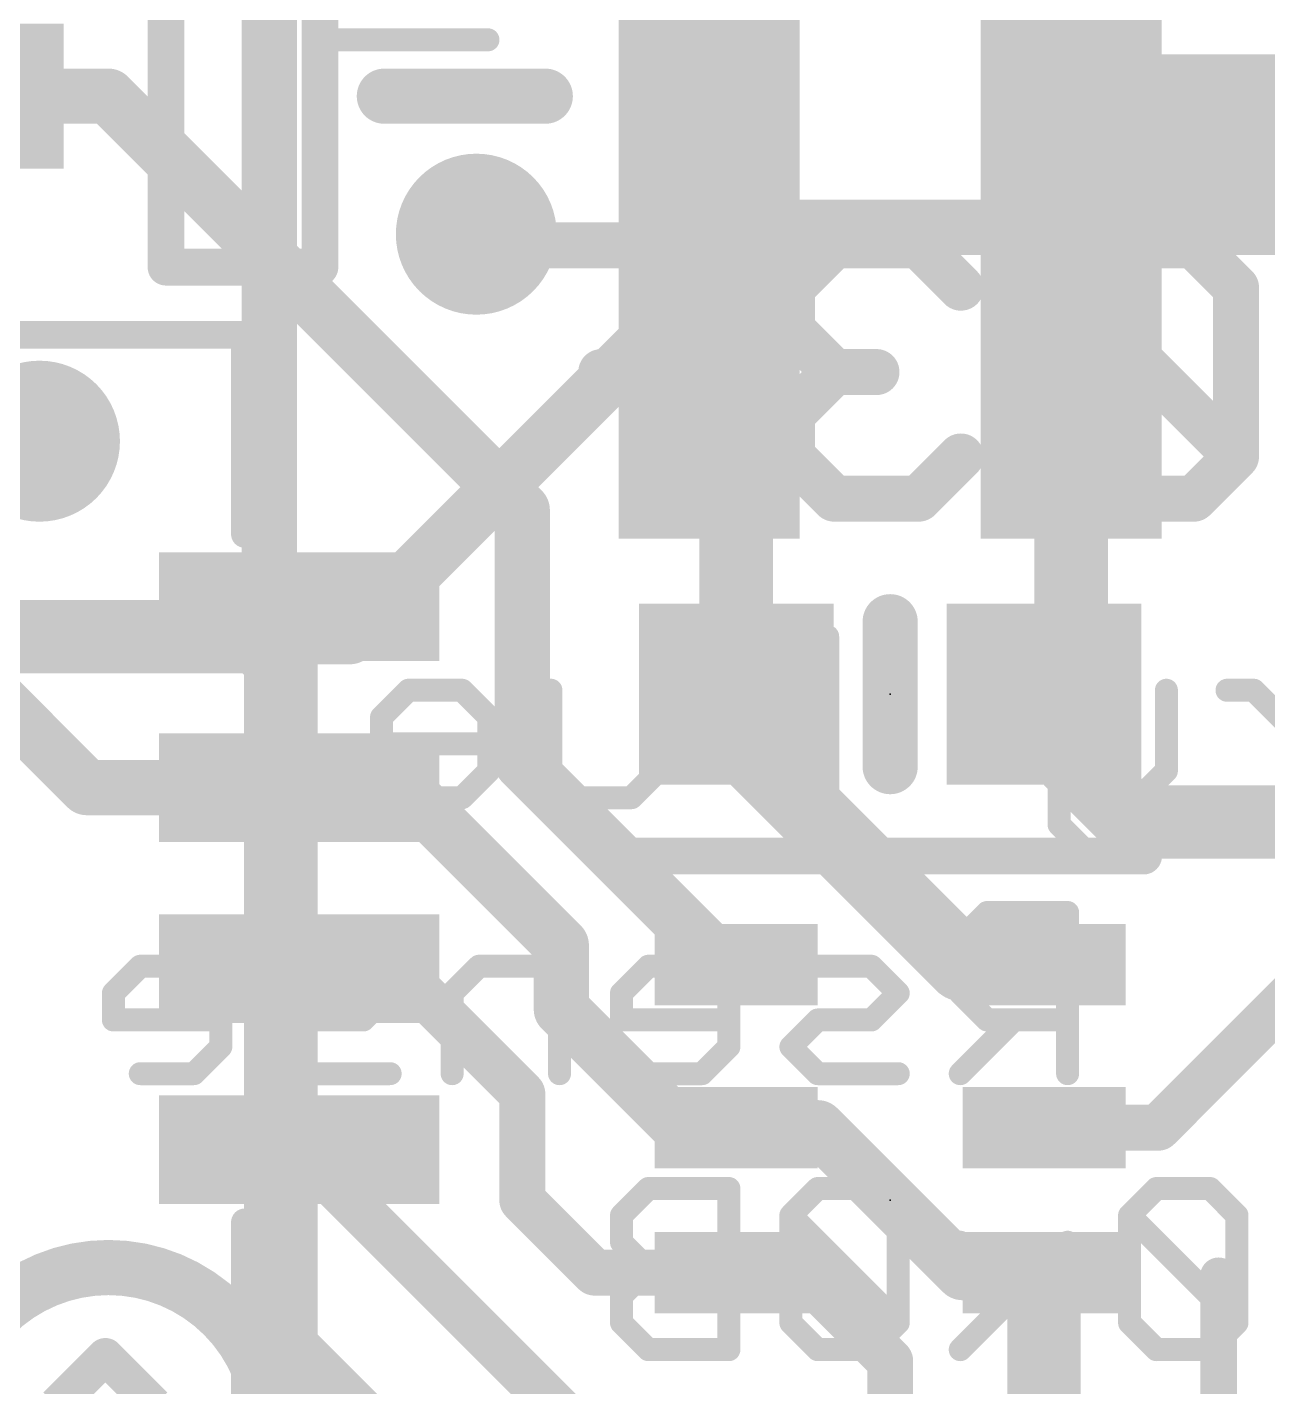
# Model space of a CAD drawing. Extents: x -0.1 to 25.5, y -0.1 to 20.4.
# Drawn here: x 3.62 to 10.47, y 6.08 to 13.59 of the extents above; entities that cross this region are included whole.
import ezdxf

# ---------------------------------------------------------------- set-up
doc = ezdxf.new("R2010")
doc.units = 0
for name, color, linetype in [('1', 12, 'CONTINUOUS'), ('16', 5, 'CONTINUOUS'), ('18', 110, 'CONTINUOUS'), ('21', 40, 'CONTINUOUS'), ('22', 6, 'CONTINUOUS'), ('23', 40, 'CONTINUOUS')]:
    doc.layers.add(name, color=color, linetype=linetype)

# ---------------------------------------------------------------- blocks, each defined once
blk = doc.blocks.new('RECT')
blk.add_solid([(-0.5, -0.5), (0.5, -0.5), (-0.5, 0.5), (0.5, 0.5)])
blk = doc.blocks.new('ROUNDV')
at = {"const_width": 0.5}
blk.add_lwpolyline([(0, -0.25, 1), (0, 0.25, 1), (0, -0.25)], format="xyb", dxfattribs=at)

msp = doc.modelspace()

# ---------------------------------------------------------------- linework, layer by layer
at = {"layer": '1'}
for points, const_width in [([(9.382, 13.064), (9.4126, 13.0334)], 0.8128), ([(11.7495, 13.0334), (9.4126, 13.0334)], 0.8128), ([(3.417, 13.208), (4.064, 13.208)], 0.3048), ([(6.35, 10.922), (4.064, 13.208)], 0.3048), ([(7.532, 12.914), (7.382, 13.064)], 0.4064), ([(9.382, 13.064), (9.382, 10.056)], 0.4064), ([(7.532, 9.906), (7.532, 12.914)], 0.4064), ([(6.35, 10.922), (6.35, 9.525)], 0.3048), ([(3.1115, 10.2235), (3.945, 9.39)], 0.3048), ([(9.382, 10.056), (9.232, 9.906)], 0.4064), ([(9.382, 10.056), (9.382, 9.541)], 0.4064), ([(7.532, 9.6617), (7.532, 9.906)], 0.4064), ([(8.7817, 8.412), (7.532, 9.6617)], 0.4064), ([(9.382, 9.541), (9.723, 9.2)], 0.4064), ([(6.35, 9.525), (7.463, 8.412)], 0.3048), ([(3.945, 9.39), (5.1175, 9.39)], 0.3048), ([(5.1175, 9.39), (5.6954, 9.39)], 0.3048), ([(5.6954, 9.39), (6.5656, 8.5198)], 0.3048), ([(9.723, 9.2), (10.9, 9.2)], 0.4064), ([(6.5656, 8.5198), (6.5656, 8.1664)], 0.3048), ([(10.9, 8.55), (9.862, 7.512)], 0.254), ([(7.463, 8.412), (7.532, 8.412)], 0.3048), ([(9.232, 8.412), (8.7817, 8.412)], 0.4064), ([(5.1175, 8.39), (5.6595, 8.39)], 0.254), ([(5.6595, 8.39), (6.35, 7.6995)], 0.254), ([(6.5656, 8.1664), (7.22, 7.512)], 0.3048), ([(6.35, 7.6995), (6.35, 7.112)], 0.254), ([(7.22, 7.512), (7.532, 7.512)], 0.3048), ([(7.532, 7.512), (7.982, 7.512)], 0.3048), ([(7.982, 7.512), (8.782, 6.712)], 0.3048), ([(9.862, 7.512), (9.232, 7.512)], 0.254), ([(5.1175, 7.39), (6.6955, 5.812)], 0.254), ([(6.35, 7.112), (6.75, 6.712)], 0.254), ([(9.232, 6.712), (9.232, 5.812)], 0.4064), ([(6.75, 6.712), (7.532, 6.712)], 0.254), ([(7.532, 6.712), (7.893, 6.712)], 0.254), ([(7.893, 6.712), (8.382, 6.223)], 0.254), ([(8.782, 6.712), (9.232, 6.712)], 0.3048), ([(8.382, 6.223), (8.382, 4.953)], 0.254)]:
    msp.add_lwpolyline(points, dxfattribs=dict(at, const_width=const_width))
for points, const_width in [([(9.5257, 13.2077, 1), (9.2383, 12.9203)], 0.4064), ([(9.4126, 13.2366, 1), (9.4126, 12.8302)], 0.4064), ([(9.2689, 12.8897, 1), (9.5563, 13.1771)], 0.4064), ([(4.1179, 13.2619, 1), (4.0101, 13.1541)], 0.1524), ([(4.064, 13.1318, 1), (4.064, 13.2842)], 0.1524), ([(7.4538, 13.1358, 1), (7.3102, 12.9922)], 0.2032), ([(9.4836, 13.064, 1), (9.2804, 13.064)], 0.2032), ([(7.6336, 12.914, 1), (7.4304, 12.914)], 0.2032), ([(7.4602, 12.8422, 1), (7.6038, 12.9858)], 0.2032), ([(6.4262, 10.922, 1), (6.2738, 10.922)], 0.1524), ([(6.2961, 10.8681, 1), (6.4039, 10.9759)], 0.1524), ([(9.4836, 10.056, 1), (9.2804, 10.056)], 0.2032), ([(9.4538, 9.9842, 1), (9.3102, 10.1278)], 0.2032), ([(9.2804, 10.056, 1), (9.4836, 10.056)], 0.2032), ([(7.6336, 9.906, 1), (7.4304, 9.906)], 0.2032), ([(9.1602, 9.9778, 1), (9.3038, 9.8342)], 0.2032), ([(7.4304, 9.906, 1), (7.6336, 9.906)], 0.2032), ([(7.6038, 9.7336, 1), (7.4602, 9.5899)], 0.2032), ([(7.4304, 9.6617, 1), (7.6336, 9.6617)], 0.2032), ([(9.4538, 9.6128, 1), (9.3102, 9.4692)], 0.2032), ([(6.4039, 9.5789, 1), (6.2961, 9.4711)], 0.1524), ([(9.2804, 9.541, 1), (9.4836, 9.541)], 0.2032), ([(3.945, 9.4662, 1), (3.945, 9.3138)], 0.1524), ([(5.1175, 9.4662, 1), (5.1175, 9.3138)], 0.1524), ([(5.1175, 9.3138, 1), (5.1175, 9.4662)], 0.1524), ([(5.7493, 9.4439, 1), (5.6415, 9.3361)], 0.1524), ([(5.6954, 9.3138, 1), (5.6954, 9.4662)], 0.1524), ([(6.2738, 9.525, 1), (6.4262, 9.525)], 0.1524), ([(3.8911, 9.3361, 1), (3.9989, 9.4439)], 0.1524), ([(9.723, 9.3016, 1), (9.723, 9.0984)], 0.2032), ([(9.6512, 9.1282, 1), (9.7948, 9.2718)], 0.2032), ([(6.6418, 8.5198, 1), (6.4894, 8.5198)], 0.1524), ([(6.5117, 8.4659, 1), (6.6195, 8.5737)], 0.1524), ([(7.463, 8.4882, 1), (7.463, 8.3358)], 0.1524), ([(7.532, 8.3358, 1), (7.532, 8.4882)], 0.1524), ([(8.7817, 8.5136, 1), (8.7817, 8.3104)], 0.2032), ([(8.7099, 8.3402, 1), (8.8536, 8.4838)], 0.2032), ([(9.232, 8.3104, 1), (9.232, 8.5136)], 0.2032), ([(5.1175, 8.4535, 1), (5.1175, 8.3265)], 0.127), ([(5.7044, 8.4349, 1), (5.6146, 8.3451)], 0.127), ([(5.6595, 8.3265, 1), (5.6595, 8.4535)], 0.127), ([(7.4091, 8.3581, 1), (7.5169, 8.4659)], 0.1524), ([(6.6195, 8.2203, 1), (6.5117, 8.1125)], 0.1524), ([(6.4894, 8.1664, 1), (6.6418, 8.1664)], 0.1524), ([(6.4135, 7.6995, 1), (6.2865, 7.6995)], 0.127), ([(6.3051, 7.6546, 1), (6.3949, 7.7444)], 0.127), ([(7.22, 7.5882, 1), (7.22, 7.4358)], 0.1524), ([(7.532, 7.5882, 1), (7.532, 7.4358)], 0.1524), ([(7.532, 7.4358, 1), (7.532, 7.5882)], 0.1524), ([(8.0359, 7.5659, 1), (7.9281, 7.4581)], 0.1524), ([(7.982, 7.4358, 1), (7.982, 7.5882)], 0.1524), ([(7.1661, 7.4581, 1), (7.2739, 7.5659)], 0.1524), ([(9.232, 7.5755, 1), (9.232, 7.4485)], 0.127), ([(9.8171, 7.5569, 1), (9.9069, 7.4671)], 0.127), ([(9.862, 7.4485, 1), (9.862, 7.5755)], 0.127), ([(5.1624, 7.4349, 1), (5.0726, 7.3451)], 0.127), ([(6.3949, 7.1569, 1), (6.3051, 7.0671)], 0.127), ([(6.2865, 7.112, 1), (6.4135, 7.112)], 0.127), ([(9.3336, 6.712, 1), (9.1304, 6.712)], 0.2032), ([(6.75, 6.7755, 1), (6.75, 6.6485)], 0.127), ([(7.532, 6.7755, 1), (7.532, 6.6485)], 0.127), ([(7.532, 6.6485, 1), (7.532, 6.7755)], 0.127), ([(7.9379, 6.7569, 1), (7.8481, 6.6671)], 0.127), ([(7.893, 6.6485, 1), (7.893, 6.7755)], 0.127), ([(8.782, 6.7882, 1), (8.782, 6.6358)], 0.1524), ([(8.7281, 6.6581, 1), (8.8359, 6.7659)], 0.1524), ([(9.232, 6.6358, 1), (9.232, 6.7882)], 0.1524), ([(6.7051, 6.6671, 1), (6.7949, 6.7569)], 0.127), ([(8.4455, 6.223, 1), (8.3185, 6.223)], 0.127), ([(8.3371, 6.1781, 1), (8.4269, 6.2679)], 0.127)]:
    msp.add_lwpolyline(points, format="xyb", dxfattribs=dict(at, const_width=const_width))
at = {"layer": '16'}
for points, const_width in [([(4.953, 13.843), (4.953, 10.3505)], 0.3048), ([(7.6581, 12.4841), (5.3975, 10.2235)], 0.3048), ([(21.5519, 12.4841), (7.6581, 12.4841)], 0.3048), ([(4.953, 10.3505), (4.826, 10.2235)], 0.3048), ([(3.1115, 10.2235), (4.8895, 10.2235)], 0.4064), ([(4.826, 10.2235), (3.1115, 10.2235)], 0.3048), ([(5.3975, 10.2235), (4.826, 10.2235)], 0.3048), ([(5.0165, 10.0965), (4.8895, 10.2235)], 0.4064), ([(5.0165, 10.0965), (5.0165, 6.2865)], 0.4064), ([(6.35, 4.953), (5.0165, 6.2865)], 0.4064)]:
    msp.add_lwpolyline(points, dxfattribs=dict(at, const_width=const_width))
for points, const_width in [([(7.6581, 12.5603, 1), (7.6581, 12.4079)], 0.1524), ([(7.712, 12.4302, 1), (7.6042, 12.538)], 0.1524), ([(5.0069, 10.2966, 1), (4.8991, 10.4044)], 0.1524), ([(4.826, 10.2997, 1), (4.826, 10.1473)], 0.1524), ([(4.9613, 10.2953, 1), (4.8177, 10.1517)], 0.2032), ([(4.826, 10.1473, 1), (4.826, 10.2997)], 0.1524), ([(4.8895, 10.1219, 1), (4.8895, 10.3251)], 0.2032), ([(4.8768, 10.3505, 1), (5.0292, 10.3505)], 0.1524), ([(5.3975, 10.1473, 1), (5.3975, 10.2997)], 0.1524), ([(4.7721, 10.2774, 1), (4.8799, 10.1696)], 0.1524), ([(5.1181, 10.0965, 1), (4.9149, 10.0965)], 0.2032), ([(5.3436, 10.2774, 1), (5.4514, 10.1696)], 0.1524), ([(4.9447, 10.0247, 1), (5.0883, 10.1683)], 0.2032), ([(5.0883, 6.3583, 1), (4.9447, 6.2147)], 0.2032), ([(4.9149, 6.2865, 1), (5.1181, 6.2865)], 0.2032)]:
    msp.add_lwpolyline(points, format="xyb", dxfattribs=dict(at, const_width=const_width))
at = {"layer": '21'}
for points, const_width in [([(4.382, 12.264), (4.382, 16.264)], 0.2032), ([(5.232, 14.764), (5.232, 12.264)], 0.2032), ([(5.588, 13.208), (6.477, 13.208)], 0.3048), ([(10.287, 13.208), (11.176, 13.208)], 0.3048), ([(5.232, 12.264), (4.382, 12.264)], 0.2032), ([(2.2175, 11.89), (4.8175, 11.89)], 0.1524), ([(4.8175, 11.89), (4.8175, 10.79)], 0.1524), ([(8.382, 9.506), (8.382, 10.306)], 0.3048), ([(6.982, 9.012), (9.782, 9.012)], 0.2032), ([(4.8175, 6.99), (4.8175, 5.79)], 0.1524), ([(10.1962, 6.6939), (10.1962, 5.4991)], 0.2032)]:
    msp.add_lwpolyline(points, dxfattribs=dict(at, const_width=const_width))
for points, const_width in [([(5.588, 13.2842, 1), (5.588, 13.1318)], 0.1524), ([(6.477, 13.1318, 1), (6.477, 13.2842)], 0.1524), ([(10.287, 13.2842, 1), (10.287, 13.1318)], 0.1524), ([(4.382, 12.3148, 1), (4.382, 12.2132)], 0.1016), ([(4.3312, 12.264, 1), (4.4328, 12.264)], 0.1016), ([(5.1812, 12.264, 1), (5.2828, 12.264)], 0.1016), ([(5.232, 12.2132, 1), (5.232, 12.3148)], 0.1016), ([(4.8556, 11.89, 1), (4.7794, 11.89)], 0.0762), ([(4.8175, 11.8519, 1), (4.8175, 11.9281)], 0.0762), ([(4.7794, 10.79, 1), (4.8556, 10.79)], 0.0762), ([(8.4582, 10.306, 1), (8.3058, 10.306)], 0.1524), ([(8.3058, 9.506, 1), (8.4582, 9.506)], 0.1524), ([(6.982, 9.0628, 1), (6.982, 8.9612)], 0.1016), ([(9.782, 8.9612, 1), (9.782, 9.0628)], 0.1016), ([(4.8556, 6.99, 1), (4.7794, 6.99)], 0.0762), ([(10.247, 6.6939, 1), (10.1454, 6.6939)], 0.1016)]:
    msp.add_lwpolyline(points, format="xyb", dxfattribs=dict(at, const_width=const_width))
at = {"layer": '22'}
for points, const_width in [([(5.2705, 13.5192), (5.2705, 14.1124)], 0.127), ([(6.1603, 13.5192), (5.2705, 13.5192)], 0.127), ([(7.2522, 12.3837), (6.3201, 12.3837)], 0.254), ([(7.2522, 10.9855), (7.2522, 12.3837)], 0.254), ([(8.0734, 12.3837), (7.8403, 12.1507)], 0.254), ([(8.5394, 12.3837), (8.0734, 12.3837)], 0.254), ([(8.7725, 12.1507), (8.5394, 12.3837)], 0.254), ([(9.5936, 12.3837), (9.3605, 12.1507)], 0.254), ([(10.0596, 12.3837), (9.5936, 12.3837)], 0.254), ([(10.2927, 12.1507), (10.0596, 12.3837)], 0.254), ([(7.8403, 12.1507), (7.8403, 11.9176)], 0.254), ([(9.3605, 12.1507), (9.3605, 11.2185)], 0.254), ([(10.2927, 11.2185), (9.3605, 12.1507)], 0.254), ([(10.2927, 11.2185), (10.2927, 12.1507)], 0.254), ([(7.8403, 11.9176), (8.0734, 11.6846)], 0.254), ([(7.2522, 11.6846), (6.7862, 11.6846)], 0.254), ([(8.0734, 11.6846), (7.8403, 11.4516)], 0.254), ([(8.0734, 11.6846), (8.3064, 11.6846)], 0.254), ([(7.8403, 11.4516), (7.8403, 11.2185)], 0.254), ([(7.8403, 11.2185), (8.0734, 10.9855)], 0.254), ([(8.5394, 10.9855), (8.7725, 11.2185)], 0.254), ([(9.3605, 11.2185), (9.5936, 10.9855)], 0.254), ([(10.0596, 10.9855), (10.2927, 11.2185)], 0.254), ([(8.0734, 10.9855), (8.5394, 10.9855)], 0.254), ([(9.5936, 10.9855), (10.0596, 10.9855)], 0.254), ([(5.2303, 10.2243), (5.082, 10.2243)], 0.127), ([(5.082, 10.2243), (5.082, 9.3345)], 0.127), ([(8.0369, 10.2243), (7.4437, 10.2243)], 0.127), ([(8.0369, 9.3345), (8.0369, 10.2243)], 0.127), ([(5.721, 9.9277), (5.5727, 9.7794)], 0.127), ([(6.0175, 9.9277), (5.721, 9.9277)], 0.127), ([(6.1658, 9.7794), (6.0175, 9.9277)], 0.127), ([(6.5082, 9.3345), (6.5082, 9.9277)], 0.127), ([(7.1014, 9.9277), (7.1014, 9.4828)], 0.127), ([(9.3147, 9.9277), (9.3147, 9.1862)], 0.127), ([(9.9079, 9.9277), (9.9079, 9.4828)], 0.127), ([(10.3909, 9.9277), (10.2426, 9.9277)], 0.127), ([(10.6875, 9.6311), (10.3909, 9.9277)], 0.127), ([(5.5727, 9.7794), (5.5727, 9.6311)], 0.127), ([(6.1658, 9.4828), (6.1658, 9.7794)], 0.127), ([(8.0369, 9.7794), (7.7403, 9.7794)], 0.127), ([(5.5727, 9.6311), (6.1658, 9.6311)], 0.127), ([(6.0175, 9.3345), (6.1658, 9.4828)], 0.127), ([(7.1014, 9.4828), (6.9531, 9.3345)], 0.127), ([(9.9079, 9.4828), (9.7596, 9.3345)], 0.127), ([(5.2303, 9.3345), (4.9337, 9.3345)], 0.127), ([(5.721, 9.3345), (6.0175, 9.3345)], 0.127), ([(6.9531, 9.3345), (6.5082, 9.3345)], 0.127), ([(9.7596, 9.3345), (9.3147, 9.3345)], 0.127), ([(9.3147, 9.1862), (9.463, 9.0379)], 0.127), ([(9.463, 9.0379), (9.6113, 9.0379)], 0.127), ([(8.9173, 8.7003), (8.769, 8.552)], 0.127), ([(9.3622, 8.7003), (8.9173, 8.7003)], 0.127), ([(9.3622, 7.8105), (9.3622, 8.7003)], 0.127), ([(8.769, 8.552), (8.769, 8.2554)], 0.127), ([(4.2397, 8.4037), (4.0914, 8.2554)], 0.127), ([(4.5363, 8.4037), (4.2397, 8.4037)], 0.127), ([(4.6846, 8.2554), (4.5363, 8.4037)], 0.127), ([(5.4718, 8.4037), (5.0269, 8.4037)], 0.127), ([(5.6201, 8.2554), (5.4718, 8.4037)], 0.127), ([(6.1108, 8.4037), (5.9625, 8.2554)], 0.127), ([(6.5556, 8.4037), (6.1108, 8.4037)], 0.127), ([(6.5556, 7.8105), (6.5556, 8.4037)], 0.127), ([(7.0463, 8.4037), (6.898, 8.2554)], 0.127), ([(7.3429, 8.4037), (7.0463, 8.4037)], 0.127), ([(7.4912, 8.2554), (7.3429, 8.4037)], 0.127), ([(8.2784, 8.4037), (7.8335, 8.4037)], 0.127), ([(8.4267, 8.2554), (8.2784, 8.4037)], 0.127), ([(4.0914, 8.2554), (4.0914, 8.1071)], 0.127), ([(4.6846, 7.9588), (4.6846, 8.2554)], 0.127), ([(5.4718, 8.1071), (5.6201, 8.2554)], 0.127), ([(5.9625, 8.2554), (5.9625, 7.8105)], 0.127), ([(6.898, 8.2554), (6.898, 8.1071)], 0.127), ([(7.4912, 7.9588), (7.4912, 8.2554)], 0.127), ([(8.2784, 8.1071), (8.4267, 8.2554)], 0.127), ([(8.769, 8.2554), (8.9173, 8.1071)], 0.127), ([(4.0914, 8.1071), (4.6846, 8.1071)], 0.127), ([(5.0269, 7.9588), (5.1752, 8.1071)], 0.127), ([(5.1752, 8.1071), (5.4718, 8.1071)], 0.127), ([(6.898, 8.1071), (7.4912, 8.1071)], 0.127), ([(7.8335, 7.9588), (7.9818, 8.1071)], 0.127), ([(7.9818, 8.1071), (8.2784, 8.1071)], 0.127), ([(9.0656, 8.1071), (8.769, 7.8105)], 0.127), ([(8.9173, 8.1071), (9.3622, 8.1071)], 0.127), ([(4.5363, 7.8105), (4.6846, 7.9588)], 0.127), ([(5.1752, 7.8105), (5.0269, 7.9588)], 0.127), ([(7.3429, 7.8105), (7.4912, 7.9588)], 0.127), ([(7.9818, 7.8105), (7.8335, 7.9588)], 0.127), ([(4.2397, 7.8105), (4.5363, 7.8105)], 0.127), ([(5.6201, 7.8105), (5.1752, 7.8105)], 0.127), ([(7.0463, 7.8105), (7.3429, 7.8105)], 0.127), ([(8.4267, 7.8105), (7.9818, 7.8105)], 0.127), ([(7.0463, 7.1763), (6.898, 7.028)], 0.127), ([(7.4912, 7.1763), (7.0463, 7.1763)], 0.127), ([(7.4912, 6.2865), (7.4912, 7.1763)], 0.127), ([(7.9818, 7.1763), (7.8335, 7.028)], 0.127), ([(8.2784, 7.1763), (7.9818, 7.1763)], 0.127), ([(8.4267, 7.028), (8.2784, 7.1763)], 0.127), ([(9.8528, 7.1763), (9.7045, 7.028)], 0.127), ([(10.1494, 7.1763), (9.8528, 7.1763)], 0.127), ([(10.2977, 7.028), (10.1494, 7.1763)], 0.127), ([(6.898, 7.028), (6.898, 6.8797)], 0.127), ([(7.8335, 7.028), (7.8335, 6.4348)], 0.127), ([(8.4267, 6.4348), (7.8335, 7.028)], 0.127), ([(8.4267, 6.4348), (8.4267, 7.028)], 0.127), ([(9.7045, 7.028), (9.7045, 6.4348)], 0.127), ([(10.2977, 6.4348), (9.7045, 7.028)], 0.127), ([(10.2977, 6.4348), (10.2977, 7.028)], 0.127), ([(6.898, 6.8797), (7.0463, 6.7314)], 0.127), ([(9.3622, 6.8797), (8.769, 6.2865)], 0.127), ([(9.3622, 6.2865), (8.769, 6.8797)], 0.127), ([(7.0463, 6.7314), (6.898, 6.5831)], 0.127), ([(7.4912, 6.7314), (7.0463, 6.7314)], 0.127), ([(6.898, 6.5831), (6.898, 6.4348)], 0.127), ([(6.898, 6.4348), (7.0463, 6.2865)], 0.127), ([(7.8335, 6.4348), (7.9818, 6.2865)], 0.127), ([(8.2784, 6.2865), (8.4267, 6.4348)], 0.127), ([(9.7045, 6.4348), (9.8528, 6.2865)], 0.127), ([(10.1494, 6.2865), (10.2977, 6.4348)], 0.127), ([(4.0468, 6.2491), (3.7757, 5.9779)], 0.2032), ([(4.318, 5.9779), (4.0468, 6.2491)], 0.2032), ([(7.0463, 6.2865), (7.4912, 6.2865)], 0.127), ([(7.9818, 6.2865), (8.2784, 6.2865)], 0.127), ([(9.8528, 6.2865), (10.1494, 6.2865)], 0.127)]:
    msp.add_lwpolyline(points, dxfattribs=dict(at, const_width=const_width))
for points, const_width in [([(5.2705, 13.551, 1), (5.2705, 13.4875)], 0.0635), ([(5.2388, 13.5192, 1), (5.3022, 13.5192)], 0.0635), ([(6.1603, 13.4875, 1), (6.1603, 13.551)], 0.0635), ([(6.3201, 12.4472, 1), (6.3201, 12.3202)], 0.127), ([(7.3157, 12.3837, 1), (7.1887, 12.3837)], 0.127), ([(7.2522, 12.3202, 1), (7.2522, 12.4472)], 0.127), ([(8.0734, 12.4472, 1), (8.0734, 12.3202)], 0.127), ([(8.1183, 12.3388, 1), (8.0285, 12.4286)], 0.127), ([(8.5843, 12.4286, 1), (8.4945, 12.3388)], 0.127), ([(8.5394, 12.3202, 1), (8.5394, 12.4472)], 0.127), ([(9.5936, 12.4472, 1), (9.5936, 12.3202)], 0.127), ([(9.6385, 12.3388, 1), (9.5487, 12.4286)], 0.127), ([(10.1045, 12.4286, 1), (10.0147, 12.3388)], 0.127), ([(10.0596, 12.3202, 1), (10.0596, 12.4472)], 0.127), ([(7.9038, 12.1507, 1), (7.7768, 12.1507)], 0.127), ([(7.7954, 12.1956, 1), (7.8852, 12.1058)], 0.127), ([(8.7276, 12.1058, 1), (8.8174, 12.1956)], 0.127), ([(9.424, 12.1507, 1), (9.297, 12.1507)], 0.127), ([(9.4054, 12.1956, 1), (9.3156, 12.1058)], 0.127), ([(9.3156, 12.1956, 1), (9.4054, 12.1058)], 0.127), ([(10.3562, 12.1507, 1), (10.2292, 12.1507)], 0.127), ([(10.2478, 12.1058, 1), (10.3376, 12.1956)], 0.127), ([(7.8852, 11.9625, 1), (7.7954, 11.8727)], 0.127), ([(7.7768, 11.9176, 1), (7.9038, 11.9176)], 0.127), ([(6.7862, 11.7481, 1), (6.7862, 11.6211)], 0.127), ([(7.2522, 11.6211, 1), (7.2522, 11.7481)], 0.127), ([(8.0734, 11.7481, 1), (8.0734, 11.6211)], 0.127), ([(8.1183, 11.6397, 1), (8.0285, 11.7295)], 0.127), ([(8.0285, 11.6397, 1), (8.1183, 11.7295)], 0.127), ([(8.3064, 11.6211, 1), (8.3064, 11.7481)], 0.127), ([(7.9038, 11.4516, 1), (7.7768, 11.4516)], 0.127), ([(7.7954, 11.4965, 1), (7.8852, 11.4067)], 0.127), ([(7.8852, 11.2634, 1), (7.7954, 11.1736)], 0.127), ([(8.8174, 11.1736, 1), (8.7276, 11.2634)], 0.127), ([(9.4054, 11.2634, 1), (9.3156, 11.1736)], 0.127), ([(10.3376, 11.1736, 1), (10.2478, 11.2634)], 0.127), ([(7.7768, 11.2185, 1), (7.9038, 11.2185)], 0.127), ([(9.297, 11.2185, 1), (9.424, 11.2185)], 0.127), ([(10.2292, 11.2185, 1), (10.3562, 11.2185)], 0.127), ([(10.2478, 11.1736, 1), (10.3376, 11.2634)], 0.127), ([(8.0734, 11.049, 1), (8.0734, 10.922)], 0.127), ([(8.5394, 10.922, 1), (8.5394, 11.049)], 0.127), ([(9.5936, 11.049, 1), (9.5936, 10.922)], 0.127), ([(10.0596, 10.922, 1), (10.0596, 11.049)], 0.127), ([(7.1887, 10.9855, 1), (7.3157, 10.9855)], 0.127), ([(8.0285, 10.9406, 1), (8.1183, 11.0304)], 0.127), ([(8.4945, 11.0304, 1), (8.5843, 10.9406)], 0.127), ([(9.5487, 10.9406, 1), (9.6385, 11.0304)], 0.127), ([(10.0147, 11.0304, 1), (10.1045, 10.9406)], 0.127), ([(5.082, 10.256, 1), (5.082, 10.1925)], 0.0635), ([(5.1138, 10.2243, 1), (5.0503, 10.2243)], 0.0635), ([(5.2303, 10.1925, 1), (5.2303, 10.256)], 0.0635), ([(7.4437, 10.256, 1), (7.4437, 10.1925)], 0.0635), ([(8.0686, 10.2243, 1), (8.0051, 10.2243)], 0.0635), ([(8.0369, 10.1925, 1), (8.0369, 10.256)], 0.0635), ([(5.721, 9.9594, 1), (5.721, 9.8959)], 0.0635), ([(5.7434, 9.9052, 1), (5.6985, 9.9501)], 0.0635), ([(6.04, 9.9501, 1), (5.9951, 9.9052)], 0.0635), ([(6.0175, 9.8959, 1), (6.0175, 9.9594)], 0.0635), ([(6.5399, 9.9277, 1), (6.4764, 9.9277)], 0.0635), ([(7.1331, 9.9277, 1), (7.0696, 9.9277)], 0.0635), ([(9.3465, 9.9277, 1), (9.283, 9.9277)], 0.0635), ([(9.9397, 9.9277, 1), (9.8762, 9.9277)], 0.0635), ([(10.2426, 9.9594, 1), (10.2426, 9.8959)], 0.0635), ([(10.4134, 9.9501, 1), (10.3685, 9.9052)], 0.0635), ([(10.3909, 9.8959, 1), (10.3909, 9.9594)], 0.0635), ([(5.6044, 9.7794, 1), (5.5409, 9.7794)], 0.0635), ([(6.1976, 9.7794, 1), (6.1341, 9.7794)], 0.0635), ([(7.7403, 9.8111, 1), (7.7403, 9.7476)], 0.0635), ([(8.0369, 9.7476, 1), (8.0369, 9.8111)], 0.0635), ([(5.5502, 9.8018, 1), (5.5951, 9.7569)], 0.0635), ([(6.1434, 9.7569, 1), (6.1883, 9.8018)], 0.0635), ([(5.5727, 9.6628, 1), (5.5727, 9.5993)], 0.0635), ([(6.1658, 9.5993, 1), (6.1658, 9.6628)], 0.0635), ([(5.5409, 9.6311, 1), (5.6044, 9.6311)], 0.0635), ([(6.1883, 9.4603, 1), (6.1434, 9.5052)], 0.0635), ([(7.1238, 9.4603, 1), (7.0789, 9.5052)], 0.0635), ([(9.9304, 9.4603, 1), (9.8855, 9.5052)], 0.0635), ([(6.1341, 9.4828, 1), (6.1976, 9.4828)], 0.0635), ([(7.0696, 9.4828, 1), (7.1331, 9.4828)], 0.0635), ([(9.8762, 9.4828, 1), (9.9397, 9.4828)], 0.0635), ([(4.9337, 9.3663, 1), (4.9337, 9.3027)], 0.0635), ([(5.2303, 9.3027, 1), (5.2303, 9.3663)], 0.0635), ([(5.721, 9.3663, 1), (5.721, 9.3027)], 0.0635), ([(5.9951, 9.357, 1), (6.04, 9.312)], 0.0635), ([(6.0175, 9.3027, 1), (6.0175, 9.3663)], 0.0635), ([(6.5082, 9.3663, 1), (6.5082, 9.3027)], 0.0635), ([(6.9306, 9.357, 1), (6.9755, 9.312)], 0.0635), ([(6.9531, 9.3027, 1), (6.9531, 9.3663)], 0.0635), ([(9.3147, 9.3663, 1), (9.3147, 9.3027)], 0.0635), ([(9.7372, 9.357, 1), (9.7821, 9.312)], 0.0635), ([(9.7596, 9.3027, 1), (9.7596, 9.3663)], 0.0635), ([(5.0503, 9.3345, 1), (5.1138, 9.3345)], 0.0635), ([(6.4764, 9.3345, 1), (6.5399, 9.3345)], 0.0635), ([(8.0051, 9.3345, 1), (8.0686, 9.3345)], 0.0635), ([(9.3372, 9.2087, 1), (9.2923, 9.1638)], 0.0635), ([(9.283, 9.1862, 1), (9.3465, 9.1862)], 0.0635), ([(9.463, 9.0697, 1), (9.463, 9.0062)], 0.0635), ([(9.4406, 9.0155, 1), (9.4855, 9.0604)], 0.0635), ([(9.6113, 9.0062, 1), (9.6113, 9.0697)], 0.0635), ([(8.9173, 8.732, 1), (8.9173, 8.6685)], 0.0635), ([(8.9398, 8.6778, 1), (8.8949, 8.7227)], 0.0635), ([(9.3939, 8.7003, 1), (9.3304, 8.7003)], 0.0635), ([(9.3622, 8.6685, 1), (9.3622, 8.732)], 0.0635), ([(8.8008, 8.552, 1), (8.7373, 8.552)], 0.0635), ([(8.7466, 8.5744, 1), (8.7915, 8.5295)], 0.0635), ([(4.2397, 8.4354, 1), (4.2397, 8.3719)], 0.0635), ([(4.2622, 8.3812, 1), (4.2173, 8.4261)], 0.0635), ([(4.5588, 8.4261, 1), (4.5139, 8.3812)], 0.0635), ([(4.5363, 8.3719, 1), (4.5363, 8.4354)], 0.0635), ([(5.0269, 8.4354, 1), (5.0269, 8.3719)], 0.0635), ([(5.4943, 8.4261, 1), (5.4494, 8.3812)], 0.0635), ([(5.4718, 8.3719, 1), (5.4718, 8.4354)], 0.0635), ([(6.1108, 8.4354, 1), (6.1108, 8.3719)], 0.0635), ([(6.1332, 8.3812, 1), (6.0883, 8.4261)], 0.0635), ([(6.5874, 8.4037, 1), (6.5239, 8.4037)], 0.0635), ([(6.5556, 8.3719, 1), (6.5556, 8.4354)], 0.0635), ([(7.0463, 8.4354, 1), (7.0463, 8.3719)], 0.0635), ([(7.0687, 8.3812, 1), (7.0238, 8.4261)], 0.0635), ([(7.3653, 8.4261, 1), (7.3204, 8.3812)], 0.0635), ([(7.3429, 8.3719, 1), (7.3429, 8.4354)], 0.0635), ([(7.8335, 8.4354, 1), (7.8335, 8.3719)], 0.0635), ([(8.3008, 8.4261, 1), (8.2559, 8.3812)], 0.0635), ([(8.2784, 8.3719, 1), (8.2784, 8.4354)], 0.0635), ([(4.1232, 8.2554, 1), (4.0597, 8.2554)], 0.0635), ([(4.069, 8.2778, 1), (4.1139, 8.2329)], 0.0635), ([(4.7164, 8.2554, 1), (4.6529, 8.2554)], 0.0635), ([(4.6621, 8.2329, 1), (4.7071, 8.2778)], 0.0635), ([(5.6426, 8.2329, 1), (5.5977, 8.2778)], 0.0635), ([(5.5977, 8.2329, 1), (5.6426, 8.2778)], 0.0635), ([(5.9942, 8.2554, 1), (5.9307, 8.2554)], 0.0635), ([(5.94, 8.2778, 1), (5.9849, 8.2329)], 0.0635), ([(6.9297, 8.2554, 1), (6.8662, 8.2554)], 0.0635), ([(6.8755, 8.2778, 1), (6.9204, 8.2329)], 0.0635), ([(7.5229, 8.2554, 1), (7.4594, 8.2554)], 0.0635), ([(7.4687, 8.2329, 1), (7.5136, 8.2778)], 0.0635), ([(8.4491, 8.2329, 1), (8.4042, 8.2778)], 0.0635), ([(8.4042, 8.2329, 1), (8.4491, 8.2778)], 0.0635), ([(8.7373, 8.2554, 1), (8.8008, 8.2554)], 0.0635), ([(8.7915, 8.2778, 1), (8.7466, 8.2329)], 0.0635), ([(4.0914, 8.1388, 1), (4.0914, 8.0753)], 0.0635), ([(4.0597, 8.1071, 1), (4.1232, 8.1071)], 0.0635), ([(4.6846, 8.0753, 1), (4.6846, 8.1388)], 0.0635), ([(5.1752, 8.1388, 1), (5.1752, 8.0753)], 0.0635), ([(5.1977, 8.0846, 1), (5.1528, 8.1295)], 0.0635), ([(5.4494, 8.1295, 1), (5.4943, 8.0846)], 0.0635), ([(5.4718, 8.0753, 1), (5.4718, 8.1388)], 0.0635), ([(6.8662, 8.1071, 1), (6.9297, 8.1071)], 0.0635), ([(6.898, 8.1388, 1), (6.898, 8.0753)], 0.0635), ([(7.4912, 8.0753, 1), (7.4912, 8.1388)], 0.0635), ([(7.9818, 8.1388, 1), (7.9818, 8.0753)], 0.0635), ([(8.0042, 8.0846, 1), (7.9593, 8.1295)], 0.0635), ([(8.2559, 8.1295, 1), (8.3008, 8.0846)], 0.0635), ([(8.2784, 8.0753, 1), (8.2784, 8.1388)], 0.0635), ([(8.9173, 8.1388, 1), (8.9173, 8.0753)], 0.0635), ([(8.8949, 8.0846, 1), (8.9398, 8.1295)], 0.0635), ([(9.0881, 8.0846, 1), (9.0432, 8.1295)], 0.0635), ([(9.3622, 8.0753, 1), (9.3622, 8.1388)], 0.0635), ([(4.6529, 7.9588, 1), (4.7164, 7.9588)], 0.0635), ([(4.7071, 7.9363, 1), (4.6621, 7.9812)], 0.0635), ([(5.0494, 7.9812, 1), (5.0045, 7.9363)], 0.0635), ([(5.0045, 7.9812, 1), (5.0494, 7.9363)], 0.0635), ([(7.4594, 7.9588, 1), (7.5229, 7.9588)], 0.0635), ([(7.5136, 7.9363, 1), (7.4687, 7.9812)], 0.0635), ([(7.856, 7.9812, 1), (7.8111, 7.9363)], 0.0635), ([(7.8111, 7.9812, 1), (7.856, 7.9363)], 0.0635), ([(4.2397, 7.8422, 1), (4.2397, 7.7788)], 0.0635), ([(4.5139, 7.833, 1), (4.5588, 7.788)], 0.0635), ([(4.5363, 7.7788, 1), (4.5363, 7.8422)], 0.0635), ([(5.1752, 7.8422, 1), (5.1752, 7.7788)], 0.0635), ([(5.1528, 7.788, 1), (5.1977, 7.833)], 0.0635), ([(5.6201, 7.7788, 1), (5.6201, 7.8422)], 0.0635), ([(5.9307, 7.8105, 1), (5.9942, 7.8105)], 0.0635), ([(6.5239, 7.8105, 1), (6.5874, 7.8105)], 0.0635), ([(7.0463, 7.8422, 1), (7.0463, 7.7788)], 0.0635), ([(7.3204, 7.833, 1), (7.3653, 7.788)], 0.0635), ([(7.3429, 7.7788, 1), (7.3429, 7.8422)], 0.0635), ([(7.9818, 7.8422, 1), (7.9818, 7.7788)], 0.0635), ([(7.9593, 7.788, 1), (8.0042, 7.833)], 0.0635), ([(8.4267, 7.7788, 1), (8.4267, 7.8422)], 0.0635), ([(8.7466, 7.833, 1), (8.7915, 7.788)], 0.0635), ([(9.3304, 7.8105, 1), (9.3939, 7.8105)], 0.0635), ([(7.0463, 7.208, 1), (7.0463, 7.1445)], 0.0635), ([(7.0687, 7.1538, 1), (7.0238, 7.1987)], 0.0635), ([(7.5229, 7.1763, 1), (7.4594, 7.1763)], 0.0635), ([(7.4912, 7.1445, 1), (7.4912, 7.208)], 0.0635), ([(7.9818, 7.208, 1), (7.9818, 7.1445)], 0.0635), ([(8.0042, 7.1538, 1), (7.9593, 7.1987)], 0.0635), ([(8.3008, 7.1987, 1), (8.2559, 7.1538)], 0.0635), ([(8.2784, 7.1445, 1), (8.2784, 7.208)], 0.0635), ([(9.8528, 7.208, 1), (9.8528, 7.1445)], 0.0635), ([(9.8753, 7.1538, 1), (9.8304, 7.1987)], 0.0635), ([(10.1719, 7.1987, 1), (10.127, 7.1538)], 0.0635), ([(10.1494, 7.1445, 1), (10.1494, 7.208)], 0.0635), ([(6.9297, 7.028, 1), (6.8662, 7.028)], 0.0635), ([(6.8755, 7.0504, 1), (6.9204, 7.0055)], 0.0635), ([(7.856, 7.0504, 1), (7.811, 7.0055)], 0.0635), ([(7.811, 7.0504, 1), (7.856, 7.0055)], 0.0635), ([(7.8653, 7.028, 1), (7.8018, 7.028)], 0.0635), ([(8.4584, 7.028, 1), (8.3949, 7.028)], 0.0635), ([(8.4042, 7.0055, 1), (8.4491, 7.0504)], 0.0635), ([(9.7363, 7.028, 1), (9.6728, 7.028)], 0.0635), ([(9.727, 7.0504, 1), (9.6821, 7.0055)], 0.0635), ([(9.6821, 7.0504, 1), (9.727, 7.0055)], 0.0635), ([(10.3295, 7.028, 1), (10.266, 7.028)], 0.0635), ([(10.2753, 7.0055, 1), (10.3202, 7.0504)], 0.0635), ([(6.8662, 6.8797, 1), (6.9297, 6.8797)], 0.0635), ([(6.9204, 6.9021, 1), (6.8755, 6.8572)], 0.0635), ([(8.7915, 6.9021, 1), (8.7466, 6.8572)], 0.0635), ([(9.3846, 6.8572, 1), (9.3397, 6.9021)], 0.0635), ([(4.064, 4.944, 1), (4.064, 6.74, 1), (4.064, 4.944)], 0.3048), ([(7.0463, 6.7631, 1), (7.0463, 6.6996)], 0.0635), ([(7.0687, 6.7089, 1), (7.0238, 6.7538)], 0.0635), ([(7.0238, 6.7089, 1), (7.0687, 6.7538)], 0.0635), ([(7.4912, 6.6996, 1), (7.4912, 6.7631)], 0.0635), ([(6.9297, 6.5831, 1), (6.8662, 6.5831)], 0.0635), ([(6.8755, 6.6055, 1), (6.9204, 6.5606)], 0.0635), ([(6.8662, 6.4348, 1), (6.9297, 6.4348)], 0.0635), ([(6.9204, 6.4572, 1), (6.8755, 6.4123)], 0.0635), ([(7.856, 6.4572, 1), (7.811, 6.4123)], 0.0635), ([(7.8018, 6.4348, 1), (7.8653, 6.4348)], 0.0635), ([(8.3949, 6.4348, 1), (8.4584, 6.4348)], 0.0635), ([(8.4491, 6.4123, 1), (8.4042, 6.4572)], 0.0635), ([(8.4042, 6.4123, 1), (8.4491, 6.4572)], 0.0635), ([(9.727, 6.4572, 1), (9.6821, 6.4123)], 0.0635), ([(9.6728, 6.4348, 1), (9.7363, 6.4348)], 0.0635), ([(10.266, 6.4348, 1), (10.3295, 6.4348)], 0.0635), ([(10.3202, 6.4123, 1), (10.2753, 6.4572)], 0.0635), ([(10.2753, 6.4123, 1), (10.3202, 6.4572)], 0.0635), ([(4.0828, 6.285, 1), (4.0109, 6.2132)], 0.1016), ([(4.0828, 6.2132, 1), (4.0109, 6.285)], 0.1016), ([(7.0463, 6.3182, 1), (7.0463, 6.2548)], 0.0635), ([(7.0238, 6.264, 1), (7.0687, 6.309)], 0.0635), ([(7.4594, 6.2865, 1), (7.5229, 6.2865)], 0.0635), ([(7.4912, 6.2548, 1), (7.4912, 6.3182)], 0.0635), ([(7.9818, 6.3182, 1), (7.9818, 6.2548)], 0.0635), ([(7.9593, 6.264, 1), (8.0042, 6.309)], 0.0635), ([(8.2559, 6.309, 1), (8.3008, 6.264)], 0.0635), ([(8.2784, 6.2548, 1), (8.2784, 6.3182)], 0.0635), ([(8.7466, 6.309, 1), (8.7915, 6.264)], 0.0635), ([(9.3397, 6.264, 1), (9.3846, 6.309)], 0.0635), ([(9.8528, 6.3182, 1), (9.8528, 6.2548)], 0.0635), ([(9.8304, 6.264, 1), (9.8753, 6.309)], 0.0635), ([(10.127, 6.309, 1), (10.1719, 6.264)], 0.0635), ([(10.1494, 6.2548, 1), (10.1494, 6.3182)], 0.0635)]:
    msp.add_lwpolyline(points, format="xyb", dxfattribs=dict(at, const_width=const_width))
at = {"layer": '23'}
for p in [(8.382, 9.906), (8.382, 7.112)]:
    msp.add_point(p, dxfattribs=at)

# ---------------------------------------------------------------- block references
at = {"layer": '1', "yscale": 4.6}
for p in [(7.382, 13.064), (9.382, 13.064)]:
    msp.add_blockref('RECT', p, dxfattribs=at)
at = {"layer": '1'}
for p, xscale, yscale, rotation in [((3.417, 13.208), 0.8, 0.8, 270), ((7.532, 8.412), 0.45, 0.9, 90), ((9.232, 8.412), 0.45, 0.9, 90), ((7.532, 7.512), 0.45, 0.9, 90), ((9.232, 7.512), 0.45, 0.9, 90), ((7.532, 6.712), 0.45, 0.9, 90), ((9.232, 6.712), 0.45, 0.9, 90)]:
    msp.add_blockref('RECT', p, dxfattribs=dict(at, xscale=xscale, yscale=yscale, rotation=rotation))
at = {"layer": '1', "xscale": 1.55, "yscale": 0.6}
for p in [(5.1175, 10.39), (5.1175, 9.39), (5.1175, 8.39), (5.1175, 7.39)]:
    msp.add_blockref('RECT', p, dxfattribs=at)
at = {"layer": '1', "xscale": 1.075, "rotation": 180}
for p in [(7.532, 9.906), (9.232, 9.906)]:
    msp.add_blockref('RECT', p, dxfattribs=at)
at = {"layer": '18', "xscale": 0.889, "yscale": 0.889}
for p in [(6.096, 12.446), (6.096, 12.446), (3.683, 11.303), (3.683, 11.303)]:
    msp.add_blockref('ROUNDV', p, dxfattribs=at)

doc.saveas('drawing.dxf')
